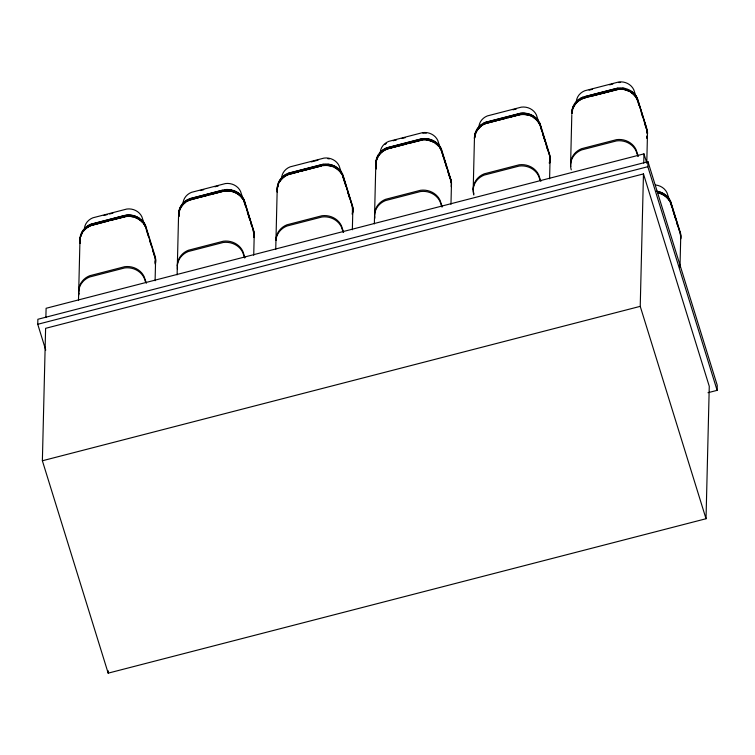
<?xml version="1.0" encoding="UTF-8"?>
<svg xmlns="http://www.w3.org/2000/svg" width="755" height="755" viewBox="0 0 755 755"><rect width="100%" height="100%" fill="white"/><g stroke="black" fill="none" stroke-linecap="round" stroke-linejoin="round"><path stroke-width="1.13" d="M45.753 350.131L37.75 324.282L37.873 319.271L647.969 161.693L717.25 385.333L717.127 390.344L708.001 392.704M42.374 460.767L45.611 328.331L643.468 173.914L709.266 386.296L706.029 518.732L108.173 673.149L42.374 460.767L640.231 306.351L643.468 173.914M45.876 317.544L46.102 308.285L643.958 153.869L646.742 162.863M78.492 300.301L78.662 293.346M78.709 291.392L79.907 242.317M108.173 673.149L108.229 670.808M155.096 280.728L155.558 262.032M177.114 274.829L177.283 267.874M177.331 265.92L178.529 216.845M253.727 255.256L254.18 236.56M275.735 249.358L275.905 242.402M277.151 191.374L275.952 240.449A18.309 16.827 1.4 0 1 286.985 224.782L321.96 215.741A18.309 16.827 1.4 0 1 341.439 225.783L343.61 232.285M352.349 229.784L352.802 211.089M374.357 223.886L374.527 216.921M374.574 214.977L375.773 165.902M450.971 204.312L451.424 185.617M473.196 189.505L474.414 139.798M549.593 178.831L550.046 160.136M570.601 164.345L571.799 115.27M643.732 163.118L643.958 153.869M646.771 163.023L647.46 134.985M717.127 390.344L647.847 166.704L647.969 161.693M679.981 267.251L680.699 238.042M189.75 198.82L222.404 190.241M288.372 173.348L323.272 164.335M389.118 148.471L386.966 149.179A17.988 16.534 1.4 0 0 376.66 160.286M585.144 97.848L582.992 98.546A17.988 16.534 1.4 0 0 573.413 107.597M103.992 215.449L107.342 214.58M109.579 214.005L112.929 213.137M200.377 190.553L203.727 189.684M214.911 186.796L218.27 185.938M311.296 161.9L318.006 160.173M393.147 140.76L396.507 139.901M402.094 138.458L405.444 137.589M513.023 109.805L516.373 108.937M589.117 90.147L592.382 89.307M609.663 84.843L612.862 84.013M123.782 215.713L91.129 224.292A17.988 16.534 1.4 0 0 85.353 227.944M585.182 96.546L614.608 88.948M107.937 221.102L91.091 225.594A17.988 16.534 1.4 0 0 83.796 230.879M110.192 220.517L125.991 216.581A17.988 16.534 1.4 0 1 128.331 216.411M198.65 197.668L189.722 200.122A17.988 16.534 1.4 0 0 187.627 201.104M200.915 197.083L207.691 195.337M209.947 194.752L222.376 191.543M298.404 171.904L288.344 174.65A17.988 16.534 1.4 0 0 279.765 181.747M300.66 171.319L320.998 166.072M390.25 148.178L406.067 144.101M408.323 143.516L421.856 140.166M487.739 122.999L496.781 120.668M499.036 120.083L505.822 118.337M508.077 117.752L517.118 115.411M592.835 95.857L617.892 89.534M37.75 324.282L647.847 166.704M615.684 88.665L617.92 88.231M518.251 115.119L520.488 114.684A17.988 16.534 1.4 0 1 527.49 115.034M638.098 101.406L637.324 99.15A18.309 16.827 1.4 0 0 617.845 89.118L582.869 98.15A18.309 16.827 1.4 0 0 571.837 113.816M670.308 201.151L680.529 234.645A18.309 16.827 1.4 0 1 680.614 239.042M671.346 204.473L670.563 202.463A18.309 16.827 1.4 0 0 658.218 192.78M670.27 202.453L672.082 207.804M539.655 123.254L549.885 156.747A18.309 16.827 1.4 0 1 550.084 158.937M540.703 126.321L539.919 124.311A18.309 16.827 1.4 0 0 520.44 114.269L485.465 123.31A18.309 16.827 1.4 0 0 474.433 138.977M441.769 152L440.995 150.019A17.988 16.534 1.4 0 0 439.929 148.093M343.45 177.265L342.676 175.254A18.309 16.827 1.4 0 0 323.197 165.222L288.221 174.254A18.309 16.827 1.4 0 0 277.378 192.119M342.374 175.49L345.932 186.457M244.828 202.736L243.78 199.669A17.988 16.534 1.4 0 0 233.899 190.826M243.752 200.962L245.564 206.323M146.196 228.463L145.422 226.198A18.309 16.827 1.4 0 0 125.943 216.166L90.968 225.198A18.309 16.827 1.4 0 0 80.134 243.063M680.047 232.559L670.563 202.208A18.309 16.827 1.4 0 0 658.218 192.525M673.13 211.173L675.565 219.035M676.952 223.527L677.65 225.764M669.402 200.037L667.033 192.808A14.166 13.024 1.4 0 0 655.661 185.003M646.525 128.152L637.06 98.093A17.988 16.534 1.4 0 0 631.274 91.364M638.107 101.161L647.29 131.587A18.309 16.827 1.4 0 1 647.488 133.786M639.192 105.86L637.031 99.386A17.988 16.534 1.4 0 0 631.246 92.657M641.278 112.599L642.665 117.091M644.411 122.706L646.148 128.322M636.503 98.093L633.785 89.751A14.166 13.024 1.4 0 0 618.722 81.984L584.785 90.751A14.166 13.024 1.4 0 0 576.339 101.17M638.258 156.181L636.087 149.679A18.309 16.827 1.4 0 0 616.609 139.637L581.633 148.678A18.309 16.827 1.4 0 0 570.799 166.534M637.881 156.313L636.059 150.924A18.309 16.827 1.4 0 0 616.58 140.892L581.605 149.924A18.309 16.827 1.4 0 0 570.771 167.789L571.261 169.875M640.231 306.351L706.029 518.732M549.395 154.662L539.91 124.556A18.309 16.827 1.4 0 0 520.431 114.524L485.456 123.556A18.309 16.827 1.4 0 0 474.423 139.222M540.391 126.529L541.439 129.898M542.477 133.267L544.912 141.128M546.309 145.621L547.696 150.113M538.409 121.017L536.38 114.902A14.166 13.024 1.4 0 0 521.309 107.144L487.381 115.911A14.166 13.024 1.4 0 0 478.84 128.029M540.854 181.342L538.683 174.83A18.309 16.827 1.4 0 0 519.204 164.798L484.229 173.829A18.309 16.827 1.4 0 0 473.394 191.695L473.885 193.78M540.127 180.341L538.655 176.085A18.309 16.827 1.4 0 0 519.176 166.053L484.2 175.084A18.309 16.827 1.4 0 0 473.366 192.95L473.847 195.035M450.782 179.879L441.298 149.783A18.309 16.827 1.4 0 0 421.818 139.751L386.843 148.782A18.309 16.827 1.4 0 0 376.009 166.647M450.773 180.134L441.288 150.028A18.309 16.827 1.4 0 0 421.809 139.996L386.834 149.028A18.309 16.827 1.4 0 0 375.999 166.893L376.49 168.978M442.119 153.123L443.506 157.616M444.204 159.862L445.252 163.231M445.941 165.477L446.639 167.723M448.036 172.215L450.122 178.954M440.127 147.612L437.758 140.383A14.166 13.024 1.4 0 0 422.687 132.616L388.75 141.383A14.166 13.024 1.4 0 0 380.312 151.802M442.232 206.813L440.061 200.302A18.309 16.827 1.4 0 0 420.582 190.269L385.607 199.301A18.309 16.827 1.4 0 0 374.773 217.166M441.854 206.936L440.033 201.557A18.309 16.827 1.4 0 0 420.554 191.525L385.579 200.556A18.309 16.827 1.4 0 0 374.744 218.421M343.176 176.179L352.642 207.446A18.309 16.827 1.4 0 1 352.292 213.995M352.151 205.605L342.666 175.5A18.309 16.827 1.4 0 0 323.187 165.468L288.212 174.499A18.309 16.827 1.4 0 0 277.378 192.365M347.668 192.072L349.405 197.687M341.855 174.197L339.137 165.855A14.166 13.024 1.4 0 0 324.065 158.088L290.128 166.855A14.166 13.024 1.4 0 0 281.596 178.973M343.232 232.417L341.411 227.029A18.309 16.827 1.4 0 0 321.932 216.996L286.947 226.028A18.309 16.827 1.4 0 0 275.924 241.704M244.554 201.651L253.529 230.832M253.529 231.077L244.044 200.981A18.309 16.827 1.4 0 0 224.565 190.939L189.59 199.981A18.309 16.827 1.4 0 0 178.557 215.647M247.31 211.938L249.745 219.79M251.132 224.282L251.83 226.528M242.534 197.442L240.515 191.326A14.166 13.024 1.4 0 0 225.443 183.559L191.506 192.327A14.166 13.024 1.4 0 0 182.974 204.454M244.988 257.757L242.817 251.255A18.309 16.827 1.4 0 0 223.338 241.213L188.363 250.254A18.309 16.827 1.4 0 0 177.519 268.119M244.611 257.889L242.78 252.5A18.309 16.827 1.4 0 0 223.301 242.468L188.325 251.5A18.309 16.827 1.4 0 0 177.491 269.365M146.244 229.548L148.339 236.287M149.726 240.779L151.113 245.271M152.859 250.877L154.596 256.492M144.262 224.027L141.893 216.798A14.166 13.024 1.4 0 0 126.821 209.031L92.884 217.799A14.166 13.024 1.4 0 0 84.437 228.218M146.366 283.229L144.186 276.726A18.309 16.827 1.4 0 0 124.717 266.694L89.732 275.726A18.309 16.827 1.4 0 0 78.897 293.591M145.639 282.238L144.158 277.982A18.309 16.827 1.4 0 0 124.679 267.94L89.703 276.981A18.309 16.827 1.4 0 0 78.869 294.837M646.808 129.256L647.299 131.342A18.309 16.827 1.4 0 1 647.488 133.531M450.499 178.784L451.264 182.219A18.309 16.827 1.4 0 1 451.339 186.608M450.471 180.077L450.952 182.134M351.877 204.256L352.642 207.691A18.309 16.827 1.4 0 1 352.283 214.25M253.255 229.728L254.01 233.163A18.309 16.827 1.4 0 1 254.086 237.561M253.218 231.021L253.699 233.078M154.907 256.304L155.398 258.389A18.309 16.827 1.4 0 1 155.473 262.778M179.105 216.374A17.988 16.534 1.4 0 1 179.029 212.061M179.454 209.928A17.988 16.534 1.4 0 1 187.655 199.801M178.784 216.543A18.309 16.827 1.4 0 1 189.618 198.678L224.594 189.647A18.309 16.827 1.4 0 1 244.073 199.679L254.048 231.87A18.309 16.827 1.4 0 1 254.124 236.258M178.567 215.392A18.309 16.827 1.4 0 1 189.59 199.726L224.575 190.694A18.309 16.827 1.4 0 1 244.044 200.726M178.878 215.515A17.988 16.534 1.4 0 1 185.692 202.321M224.641 189.807A17.988 16.534 1.4 0 1 231.653 190.156M224.612 191.109A17.988 16.534 1.4 0 1 242.676 199.037M254.02 232.918A18.309 16.827 1.4 0 1 254.095 237.306M253.737 231.785A17.988 16.534 1.4 0 1 253.925 233.937M658.143 192.94A17.988 16.534 1.4 0 1 669.194 200.519M658.171 191.638A17.988 16.534 1.4 0 1 669.232 199.226M656.68 191.175A18.309 16.827 1.4 0 1 670.591 201.16L680.566 233.352A18.309 16.827 1.4 0 1 680.642 237.74M680.538 234.399A18.309 16.827 1.4 0 1 680.614 238.788M680.255 233.267A17.988 16.534 1.4 0 1 680.444 235.418M80.285 239.694A17.988 16.534 1.4 0 1 80.407 237.532M81.549 233.352A17.988 16.534 1.4 0 1 82.55 231.398M80.162 242.015A18.309 16.827 1.4 0 1 90.996 224.15L125.972 215.118A18.309 16.827 1.4 0 1 145.451 225.15L155.426 257.342A18.309 16.827 1.4 0 1 155.068 263.901M80.445 243.148A17.988 16.534 1.4 0 1 80.37 238.825M80.794 236.702A17.988 16.534 1.4 0 1 82.521 232.7M80.124 243.308A18.309 16.827 1.4 0 1 90.968 225.452L125.943 216.411A18.309 16.827 1.4 0 1 145.422 226.453M126.019 215.279A17.988 16.534 1.4 0 1 139.373 218.412M141.166 219.818A17.988 16.534 1.4 0 1 145.158 225.141L155.388 258.635A18.309 16.827 1.4 0 1 155.464 263.033M130.681 216.525A17.988 16.534 1.4 0 1 133.003 216.93M135.239 217.6A17.988 16.534 1.4 0 1 142.714 222.725M144.054 224.509A17.988 16.534 1.4 0 1 145.13 226.443M155.266 260.711A17.988 16.534 1.4 0 1 155.153 262.872M155.115 257.257A17.988 16.534 1.4 0 1 155.181 261.57M277.651 186.589A17.988 16.534 1.4 0 1 278.076 184.456M279.803 180.454A17.988 16.534 1.4 0 1 286.277 174.329M277.406 191.072A18.309 16.827 1.4 0 1 288.24 173.206L323.216 164.175A18.309 16.827 1.4 0 1 342.695 174.207L352.67 206.398A18.309 16.827 1.4 0 1 352.311 212.948M277.623 187.882A17.988 16.534 1.4 0 1 278.038 185.758M323.234 165.638A17.988 16.534 1.4 0 1 332.483 166.647M334.616 167.582A17.988 16.534 1.4 0 1 341.298 173.565M327.642 158.635A13.033 11.976 1.4 0 1 329.322 158.928M327.963 164.288A17.988 16.534 1.4 0 1 341.336 172.263M352.321 207.606A17.988 16.534 1.4 0 1 352.396 211.928M352.358 206.313A17.988 16.534 1.4 0 1 352.434 210.626M620.233 89.364A17.988 16.534 1.4 0 1 622.582 89.477M624.895 89.873A17.988 16.534 1.4 0 1 629.264 91.478M637.314 99.396A18.309 16.827 1.4 0 0 617.835 89.364L582.86 98.395A18.309 16.827 1.4 0 0 571.837 114.071M622.62 88.184A17.988 16.534 1.4 0 1 624.932 88.58M618.892 82.569A13.033 11.976 1.4 0 1 620.591 82.446M572.271 111.778A17.988 16.534 1.4 0 1 572.696 109.654M572.186 112.646A17.988 16.534 1.4 0 1 573.441 106.295M574.451 104.35A17.988 16.534 1.4 0 1 579 99.443M580.935 98.225A17.988 16.534 1.4 0 1 583.02 97.244M571.865 112.769A18.309 16.827 1.4 0 1 582.898 97.102L617.873 88.071A18.309 16.827 1.4 0 1 637.352 98.103L647.318 130.294A18.309 16.827 1.4 0 1 647.394 134.683M647.054 135.824A17.988 16.534 1.4 0 1 646.629 137.948M646.978 131.502A17.988 16.534 1.4 0 1 647.167 133.663M647.365 135.985A18.309 16.827 1.4 0 1 646.941 138.146M647.007 130.209A17.988 16.534 1.4 0 1 647.205 132.361M376.349 165.43A17.988 16.534 1.4 0 1 376.273 161.117M377.415 156.927A17.988 16.534 1.4 0 1 378.425 154.983M379.699 153.171A17.988 16.534 1.4 0 1 386.994 147.876L421.894 138.863A17.988 16.534 1.4 0 1 437.041 143.403M376.028 165.6A18.309 16.827 1.4 0 1 386.862 147.735L421.847 138.703A18.309 16.827 1.4 0 1 441.316 148.735L451.292 180.917A18.309 16.827 1.4 0 1 451.367 185.315M376.32 166.723A17.988 16.534 1.4 0 1 376.245 162.41M385.031 144.535A13.033 11.976 1.4 0 1 386.296 143.488M439.957 146.791A17.988 16.534 1.4 0 1 441.033 148.726M426.556 140.109A17.988 16.534 1.4 0 1 433.238 142.11M435.21 143.29A17.988 16.534 1.4 0 1 438.589 146.31M422.866 133.201A13.033 11.976 1.4 0 1 426.264 133.163M451.264 181.964A18.309 16.827 1.4 0 1 451.339 186.362M474.782 137.797A17.988 16.534 1.4 0 1 476.037 131.455M477.047 129.511A17.988 16.534 1.4 0 1 481.586 124.603M483.53 123.386A17.988 16.534 1.4 0 1 485.616 122.404L520.516 113.392A17.988 16.534 1.4 0 1 525.206 113.335M474.461 137.929A18.309 16.827 1.4 0 1 485.493 122.263L520.469 113.222A18.309 16.827 1.4 0 1 539.948 123.263L549.914 155.445A18.309 16.827 1.4 0 1 549.989 159.843M474.867 136.938A17.988 16.534 1.4 0 1 481.558 125.906M483.493 124.679A17.988 16.534 1.4 0 1 485.588 123.697M527.528 113.741A17.988 16.534 1.4 0 1 538.579 121.319M533.842 117.818A17.988 16.534 1.4 0 1 539.627 124.547M549.961 161.136A18.309 16.827 1.4 0 1 549.527 163.306M549.649 160.975A17.988 16.534 1.4 0 1 549.225 163.108M549.574 156.662A17.988 16.534 1.4 0 1 549.763 158.824M549.97 160.89A18.309 16.827 1.4 0 1 549.536 163.052M549.895 156.493A18.309 16.827 1.4 0 1 550.084 158.692M549.602 155.36A17.988 16.534 1.4 0 1 549.791 157.521"/></g></svg>
